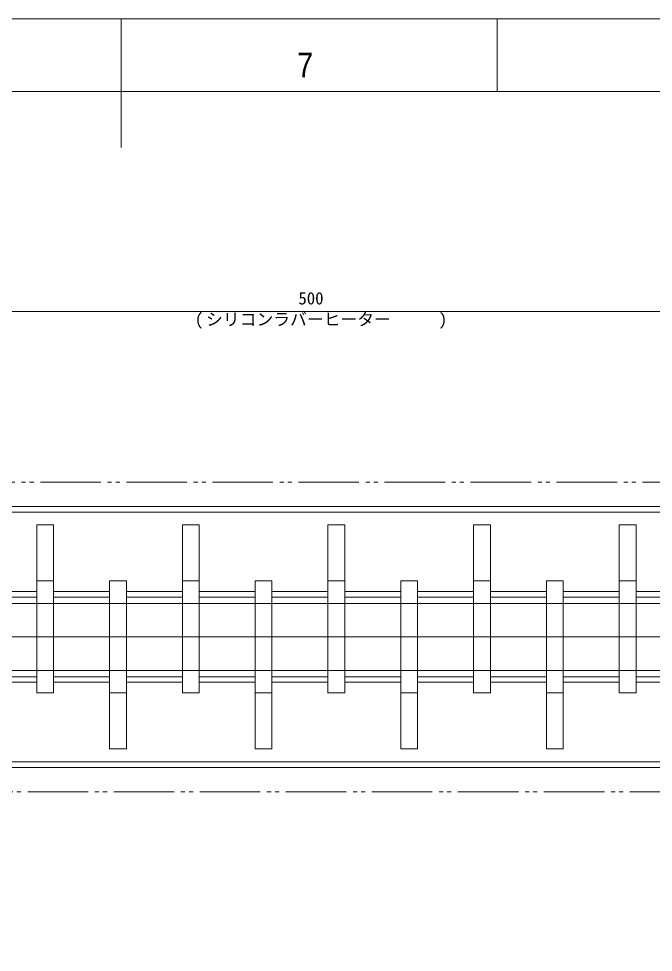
# Model space of a CAD drawing. Units: millimetres at full size. Extents: x -19442 to 19442, y -5866 to 5866.
# Drawn here: x 15262 to 15602, y -982 to -482 of the extents above; entities that cross this region are included whole.
import ezdxf
from ezdxf.enums import TextEntityAlignment as Align

# ---------------------------------------------------------------- set-up
doc = ezdxf.new("R2010")
doc.units = ezdxf.units.MM
doc.header["$LTSCALE"] = 3.6
doc.linetypes.add('CHAIN2', pattern=[12, 9, -1, 1, -1])
doc.linetypes.add('DOUBLE_CHAIN2', pattern=[12.8, 9, -1, 0.6, -0.6, 0.6, -1])
for name, color, linetype, lineweight in [('0-2_06_PHANTOM', 2, 'DOUBLE_CHAIN2', 9), ('0-5_08_DIM', 3, 'Continuous', 9), ('0-6_0', 2, 'Continuous', 9), ('0-8_03_かくれ線', 5, 'Continuous', 9), ('0-9_04_中心線', 4, 'CHAIN2', 9), ('1-2_Defpoints', 134, 'Continuous', 9), ('1-3_99_図枠', 134, 'Continuous', 9)]:
    doc.layers.add(name, color=color, linetype=linetype, lineweight=lineweight)
doc.styles.add('ＭＳ ゴシック', font='')
doc.styles.add('ＭＳ Ｐゴシック', font='')
doc.styles.get('ＭＳ ゴシック').set_extended_font_data('MS Gothic')
doc.styles.get('ＭＳ Ｐゴシック').set_extended_font_data('MS PGothic')

msp = doc.modelspace()

# ---------------------------------------------------------------- linework, layer by layer
at = {"layer": '0-2_06_PHANTOM', "color": 4}
msp.add_lwpolyline([(15674.328, -730.01), (15174.328, -730.01), (15174.328, -895.81), (15674.328, -895.81)], close=True, dxfattribs=at)
at = {"layer": '0-5_08_DIM'}
msp.add_line((15181.828, -638.636), (15666.828, -638.636), dxfattribs=at)
at = {"layer": '0-6_0', "color": 134}
for p, q in [((14603.328, -743.01), (15875.328, -743.01)), ((14603.328, -882.81), (15875.328, -882.81))]:
    msp.add_line(p, q, dxfattribs=at)
at = {"layer": '0-8_03_かくれ線'}
for p, q in [((14598.328, -746.01), (15884.328, -746.01)), ((15271.325, -782.91), (15280.325, -782.91)), ((15349.325, -782.91), (15358.325, -782.91)), ((15427.325, -782.91), (15436.325, -782.91)), ((15505.325, -782.91), (15514.325, -782.91)), ((15583.325, -782.91), (15592.325, -782.91)), ((15838.325, -794.91), (14635.325, -794.91)), ((15241.325, -791.61), (15271.325, -791.61)), ((15271.325, -794.91), (15280.325, -794.91)), ((15280.325, -791.61), (15310.325, -791.61)), ((15310.325, -794.91), (15319.325, -794.91)), ((15319.325, -791.61), (15349.325, -791.61)), ((15349.325, -794.91), (15358.325, -794.91)), ((15358.325, -791.61), (15388.325, -791.61)), ((15388.325, -794.91), (15397.325, -794.91)), ((15397.325, -791.61), (15427.325, -791.61)), ((15427.325, -794.91), (15436.325, -794.91)), ((15436.325, -791.61), (15466.325, -791.61)), ((15466.325, -794.91), (15475.325, -794.91)), ((15475.325, -791.61), (15505.325, -791.61)), ((15505.325, -794.91), (15514.325, -794.91)), ((15514.325, -791.61), (15544.325, -791.61)), ((15544.325, -794.91), (15553.325, -794.91)), ((15553.325, -791.61), (15583.325, -791.61)), ((15583.325, -794.91), (15592.325, -794.91)), ((15592.325, -791.61), (15622.325, -791.61)), ((15838.325, -812.91), (14635.325, -812.91)), ((15236.842, -812.91), (15275.844, -812.91)), ((15266.706, -812.91), (15284.871, -812.91)), ((15275.842, -812.91), (15314.844, -812.91)), ((15305.706, -812.91), (15323.871, -812.91)), ((15314.842, -812.91), (15353.844, -812.91)), ((15344.706, -812.91), (15362.871, -812.91)), ((15353.842, -812.91), (15392.844, -812.91)), ((15383.706, -812.91), (15401.871, -812.91)), ((15392.842, -812.91), (15431.844, -812.91)), ((15422.706, -812.91), (15440.871, -812.91)), ((15431.842, -812.91), (15470.844, -812.91)), ((15461.706, -812.91), (15479.871, -812.91)), ((15470.842, -812.91), (15509.844, -812.91)), ((15500.706, -812.91), (15518.871, -812.91)), ((15509.842, -812.91), (15548.844, -812.91)), ((15539.706, -812.91), (15557.871, -812.91)), ((15548.842, -812.91), (15587.844, -812.91)), ((15578.706, -812.91), (15596.871, -812.91)), ((15587.842, -812.91), (15626.844, -812.91)), ((15838.325, -830.91), (14635.325, -830.91)), ((15241.325, -834.21), (15271.325, -834.21)), ((15271.325, -830.91), (15280.325, -830.91)), ((15280.325, -834.21), (15310.325, -834.21)), ((15310.325, -830.91), (15319.325, -830.91)), ((15319.325, -834.21), (15349.325, -834.21)), ((15349.325, -830.91), (15358.325, -830.91)), ((15358.325, -834.21), (15388.325, -834.21)), ((15388.325, -830.91), (15397.325, -830.91)), ((15397.325, -834.21), (15427.325, -834.21)), ((15427.325, -830.91), (15436.325, -830.91)), ((15436.325, -834.21), (15466.325, -834.21)), ((15466.325, -830.91), (15475.325, -830.91)), ((15475.325, -834.21), (15505.325, -834.21)), ((15505.325, -830.91), (15514.325, -830.91)), ((15514.325, -834.21), (15544.325, -834.21)), ((15544.325, -830.91), (15553.325, -830.91)), ((15553.325, -834.21), (15583.325, -834.21)), ((15583.325, -830.91), (15592.325, -830.91)), ((15592.325, -834.21), (15622.325, -834.21)), ((15310.325, -842.91), (15319.325, -842.91)), ((15388.325, -842.91), (15397.325, -842.91)), ((15466.325, -842.91), (15475.325, -842.91)), ((15544.325, -842.91), (15553.325, -842.91)), ((14598.328, -879.81), (15884.328, -879.81))]:
    msp.add_line(p, q, dxfattribs=at)
for points in [[(15280.325, -752.91), (15271.325, -752.91), (15271.325, -842.91), (15280.325, -842.91)], [(15358.325, -752.91), (15349.325, -752.91), (15349.325, -842.91), (15358.325, -842.91)], [(15436.325, -752.91), (15427.325, -752.91), (15427.325, -842.91), (15436.325, -842.91)], [(15514.325, -752.91), (15505.325, -752.91), (15505.325, -842.91), (15514.325, -842.91)], [(15592.325, -752.91), (15583.325, -752.91), (15583.325, -842.91), (15592.325, -842.91)], [(15319.325, -872.91), (15310.325, -872.91), (15310.325, -782.91), (15319.325, -782.91)], [(15397.325, -872.91), (15388.325, -872.91), (15388.325, -782.91), (15397.325, -782.91)], [(15475.325, -872.91), (15466.325, -872.91), (15466.325, -782.91), (15475.325, -782.91)], [(15553.325, -872.91), (15544.325, -872.91), (15544.325, -782.91), (15553.325, -782.91)], [(15241.325, -837.21), (15271.325, -837.21), (15271.325, -788.61), (15241.325, -788.61)], [(15280.325, -837.21), (15310.325, -837.21), (15310.325, -788.61), (15280.325, -788.61)], [(15319.325, -837.21), (15349.325, -837.21), (15349.325, -788.61), (15319.325, -788.61)], [(15358.325, -837.21), (15388.325, -837.21), (15388.325, -788.61), (15358.325, -788.61)], [(15397.325, -837.21), (15427.325, -837.21), (15427.325, -788.61), (15397.325, -788.61)], [(15436.325, -837.21), (15466.325, -837.21), (15466.325, -788.61), (15436.325, -788.61)], [(15475.325, -837.21), (15505.325, -837.21), (15505.325, -788.61), (15475.325, -788.61)], [(15514.325, -837.21), (15544.325, -837.21), (15544.325, -788.61), (15514.325, -788.61)], [(15553.325, -837.21), (15583.325, -837.21), (15583.325, -788.61), (15553.325, -788.61)], [(15592.325, -837.21), (15622.325, -837.21), (15622.325, -788.61), (15592.325, -788.61)]]:
    msp.add_lwpolyline(points, close=True, dxfattribs=at)
at = {"layer": '0-9_04_中心線'}
for p, q in [((14578.729, -812.91), (15904.328, -812.91)), ((14615.328, -812.91), (16208.328, -812.91))]:
    msp.add_line(p, q, dxfattribs=at)
at = {"layer": '1-2_Defpoints'}
msp.add_lwpolyline([(14108.128, -2190.619), (16525.05, -2190.619), (16525.05, -481.684), (14108.128, -481.684)], close=True, dxfattribs=at)
at = {"layer": '1-3_99_図枠'}
for p, q in [((15316.589, -481.684), (15316.589, -550.691)), ((15517.999, -520.688), (15517.999, -481.684))]:
    msp.add_line(p, q, dxfattribs=at)
msp.add_lwpolyline([(14225.02, -2151.79), (16486.046, -2151.79), (16486.046, -520.688), (14225.02, -520.688)], close=True, dxfattribs=at)

# ---------------------------------------------------------------- texts
at = {"layer": '0-5_08_DIM'}
for s, style, p in [('500', 'ＭＳ ゴシック', (15411.47, -636.761)), ('(', 'ＭＳ ゴシック', (15355.994, -648.011)), ('シリコンラバーヒーター', 'ＭＳ Ｐゴシック', (15361.994, -648.011)), (')', 'ＭＳ ゴシック', (15486.662, -648.011))]:
    msp.add_text(s, height=6.598, dxfattribs=dict(at, style=style)).set_placement(p, align=Align.BOTTOM_LEFT)
at = {"layer": '1-3_99_図枠', "style": 'ＭＳ Ｐゴシック', "width": 0.9}
msp.add_text('7', height=13.2, dxfattribs=at).set_placement((15410.748, -517.006), align=Align.BOTTOM_LEFT)

doc.saveas('drawing.dxf')
